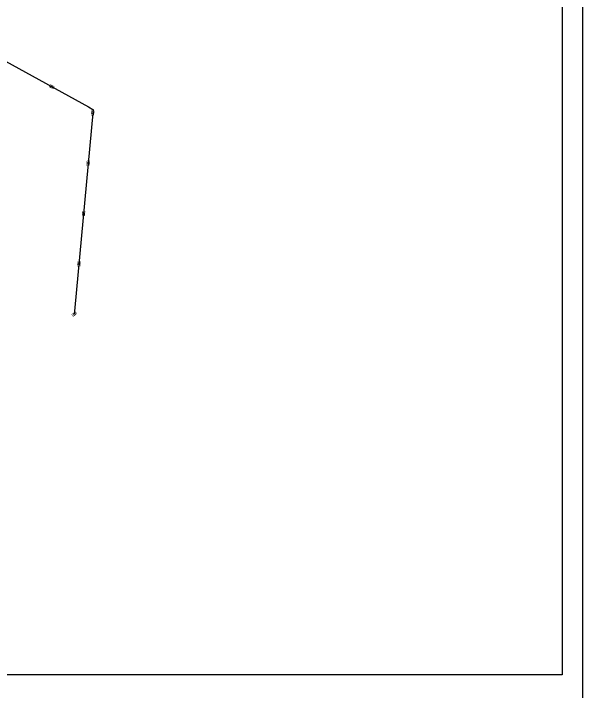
# Model space of a CAD drawing. Extents: x 15372 to 116961, y 24572 to 128109.
# Drawn here: x 89921 to 107117, y 63933 to 84422 of the extents above; entities that cross this region are included whole.
import ezdxf

# ---------------------------------------------------------------- set-up
doc = ezdxf.new("R2010")
doc.units = 0
doc.header["$LTSCALE"] = 1000
doc.header["$MEASUREMENT"] = 0
doc.layers.add('栏杆基座', color=214, linetype='Continuous')
doc.layers.add('连接端梁', color=130, linetype='Continuous')

# ---------------------------------------------------------------- blocks, each defined once
blk = doc.blocks.new('栏杆立柱底座')
at = {"layer": '栏杆基座', "color": 6}
for points, const_width in [([(-48, 65), (-31, -74), (48, -65), (31, 74)], 10), ([(-38, 26), (-31, -34), (38, -26), (31, 34)], 20)]:
    blk.add_lwpolyline(points, close=True, dxfattribs=dict(at, const_width=const_width))
blk = doc.blocks.new('*U774')
at = {"color": 0, "rotation": 263.0813751958696}
blk.add_blockref('栏杆立柱底座', (0, 0), dxfattribs=at)
blk = doc.blocks.new('*U775')
at = {"color": 0, "linetype": 'ByBlock', "lineweight": -2, "transparency": 16777216}
for p, rotation in [((-5230, 33661), 331.1393975733853), ((-3990, 32870), 264.7960435487651), ((-4129, 31349), 264.7960435487651), ((-4267, 29828), 264.7960435487651), ((-4406, 28307), 264.7960435487651), ((-4548, 26788), 219.7918289639456)]:
    blk.add_blockref('*U774', p, dxfattribs=dict(at, rotation=rotation))

msp = doc.modelspace()

# ---------------------------------------------------------------- linework, layer by layer
for points in [[(16134.92, 112757.78), (107117.1, 112757.78), (107117.1, 63433.28), (16134.92, 63433.28)], [(17085.95, 111757.78), (106499.22, 111757.78), (106499.22, 64433.28), (17085.95, 64433.28)]]:
    msp.add_lwpolyline(points, close=True)
at = {"layer": '连接端梁', "color": 0}
msp.add_lwpolyline([(51538.12, 91035.21), (59992.12, 91427.11), (60001.57, 91426.95), (60088.72, 91418.98), (68214.81, 90675.91), (68516.64, 90648.31), (68525.82, 90646.18), (68611.19, 90626.97), (76558.76, 88777.21), (76853.96, 88708.5), (76862.99, 88705.73), (84563.71, 85752.75), (84846.7, 85644.23), (84854.97, 85639.68), (92183.2, 81600.85), (92318.19, 81526.45), (92322.71, 81517.93), (91767.64, 75423.45), (91760.22, 75342.05), (91755.88, 75338.43)], dxfattribs=at)

# ---------------------------------------------------------------- block references
msp.add_blockref('*U775', (96303.97, 48550.71))

doc.saveas('drawing.dxf')
